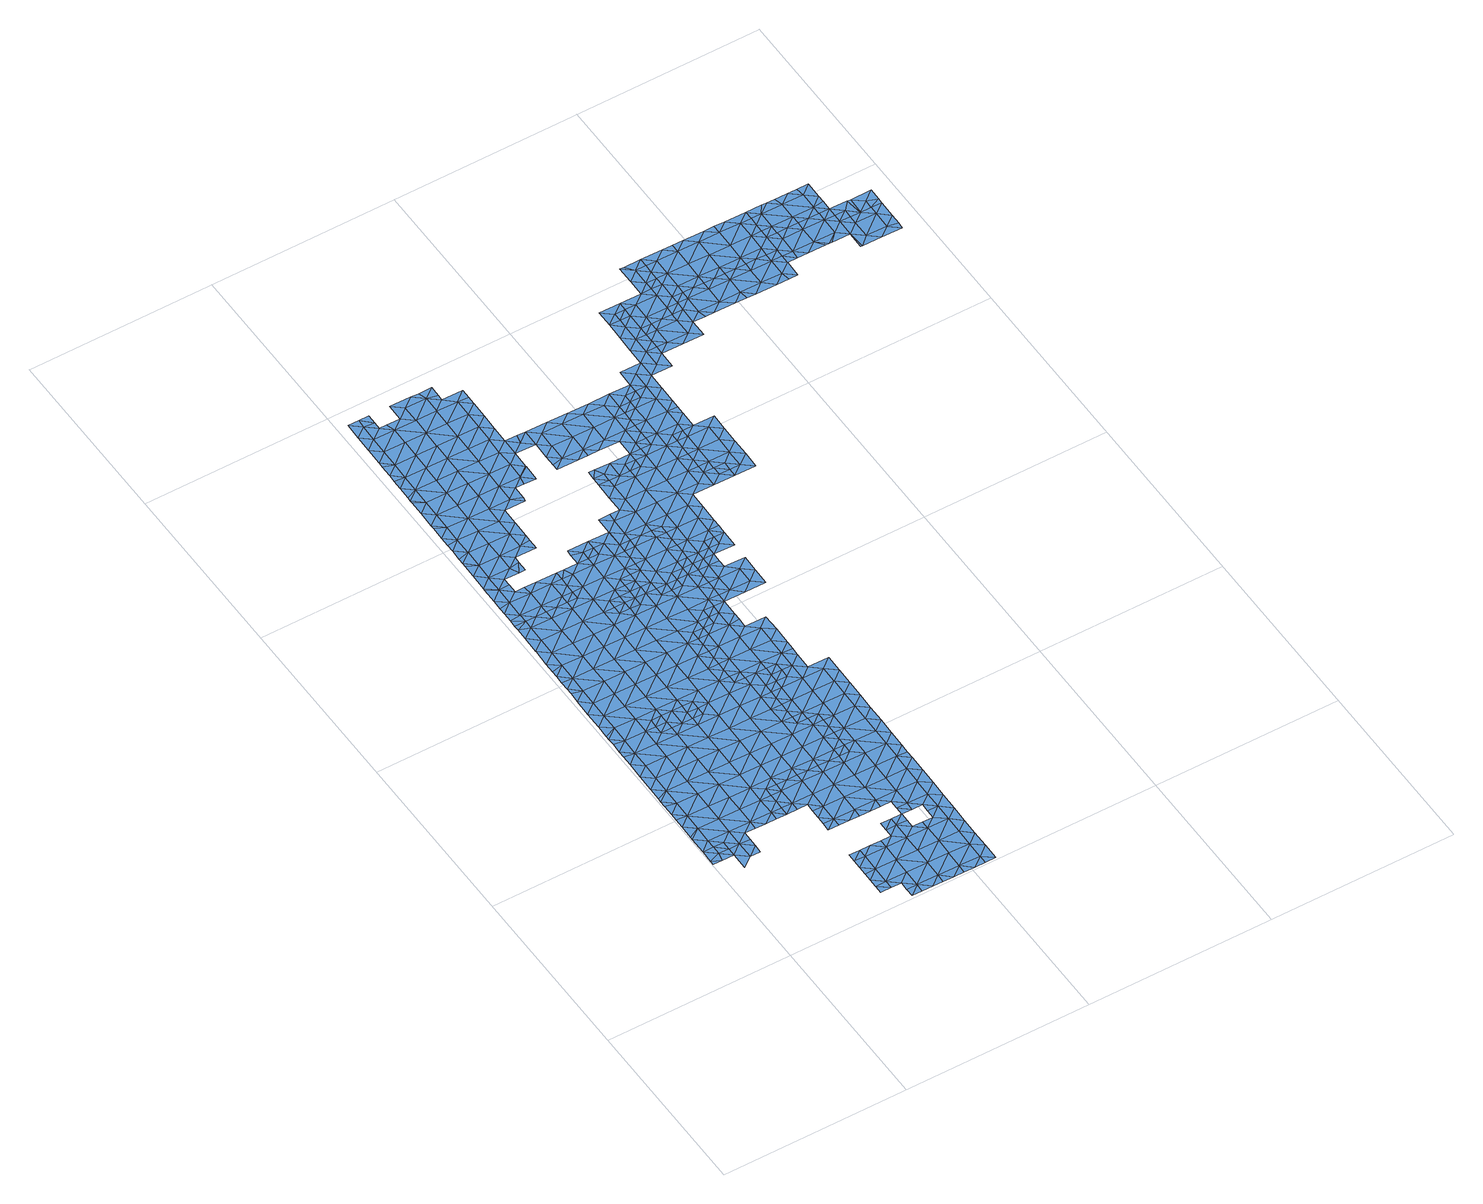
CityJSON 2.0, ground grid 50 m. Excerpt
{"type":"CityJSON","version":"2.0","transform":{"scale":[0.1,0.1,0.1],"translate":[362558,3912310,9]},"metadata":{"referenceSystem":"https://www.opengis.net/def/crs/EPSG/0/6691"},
"CityObjects":{
"waterbody1":{"type":"WaterBody","attributes":{"name":"9","class":"1140","function":"1","WaterBodyRiverFloodingRiskAttribute.description":"5","WaterBodyRiverFloodingRiskAttribute.rankOrg":"2","WaterBodyRiverFloodingRiskAttribute.adminType":"2","WaterBodyRiverFloodingRiskAttribute.scale":"L1"},"geometry":[{"type":"MultiSurface","lod":"1","boundaries":[[[0,1,2]],[[3,2,1]],[[4,3,5]],[[5,3,1]],[[6,4,5]],[[0,7,1]],[[6,8,9]],[[9,8,10]],[[11,12,13]],[[6,5,8]],[[1,14,5]],[[15,16,7]],[[14,1,7]],[[16,11,13]],[[15,11,16]],[[17,10,18]],[[10,8,18]],[[19,17,18]],[[20,8,5]],[[19,21,22]],[[18,21,19]],[[14,20,5]],[[23,16,13]],[[14,7,16]],[[24,23,13]],[[25,22,21]],[[26,27,25]],[[28,29,16]],[[25,21,26]],[[16,23,28]],[[14,16,29]],[[26,30,27]],[[8,20,31]],[[27,30,32]],[[18,8,33]],[[21,18,33]],[[8,31,33]],[[34,26,21]],[[35,36,37]],[[35,32,36]],[[20,14,38]],[[32,30,36]],[[14,29,38]],[[39,21,33]],[[40,38,29]],[[37,41,42]],[[43,30,26]],[[36,41,37]],[[38,44,20]],[[44,45,20]],[[34,21,39]],[[46,42,41]],[[43,36,30]],[[31,20,45]],[[47,48,49]],[[47,46,48]],[[40,50,38]],[[46,41,48]],[[26,34,43]],[[51,52,49]],[[33,31,53]],[[36,54,41]],[[51,49,48]],[[39,33,53]],[[31,45,53]],[[55,34,39]],[[38,56,44]],[[51,57,52]],[[36,43,58]],[[41,59,48]],[[60,52,57]],[[38,50,61]],[[54,36,58]],[[62,39,53]],[[63,61,50]],[[48,59,51]],[[64,65,66]],[[56,38,61]],[[64,60,65]],[[56,67,44]],[[55,39,62]],[[68,58,43]],[[60,57,65]],[[59,41,54]],[[45,67,53]],[[66,69,70]],[[45,44,67]],[[71,57,51]],[[43,34,68]],[[72,54,58]],[[63,73,61]],[[69,66,65]],[[68,34,55]],[[74,70,69]],[[75,71,51]],[[74,76,77]],[[75,51,59]],[[78,72,58]],[[69,76,74]],[[72,79,54]],[[80,81,61]],[[77,76,82]],[[62,53,83]],[[61,73,80]],[[79,84,54]],[[56,61,81]],[[71,85,57]],[[86,55,62]],[[59,54,84]],[[53,67,83]],[[58,68,78]],[[82,87,88]],[[65,57,85]],[[89,90,56]],[[88,87,91]],[[92,86,62]],[[56,81,89]],[[67,56,90]],[[82,76,87]],[[92,62,83]],[[69,65,85]],[[59,93,75]],[[94,72,78]],[[85,95,69]],[[69,96,76]],[[97,91,87]],[[68,55,86]],[[98,91,97]],[[59,84,93]],[[68,99,78]],[[100,101,98]],[[102,93,84]],[[76,96,87]],[[78,103,94]],[[100,98,97]],[[67,90,104]],[[101,105,106]],[[107,92,83]],[[96,69,95]],[[99,68,86]],[[108,75,93]],[[83,67,109]],[[110,97,87]],[[71,75,111]],[[71,112,85]],[[96,113,87]],[[105,101,100]],[[90,114,104]],[[102,115,93]],[[67,104,109]],[[111,112,71]],[[112,95,85]],[[116,86,92]],[[117,78,99]],[[75,108,111]],[[103,78,117]],[[97,110,100]],[[118,105,100]],[[114,119,104]],[[107,83,109]],[[117,120,103]],[[87,113,110]],[[121,93,115]],[[112,122,95]],[[95,123,96]],[[99,86,116]],[[108,93,121]],[[92,107,116]],[[124,117,99]],[[125,104,119]],[[104,126,109]],[[127,100,110]],[[121,128,108]],[[108,129,111]],[[117,130,120]],[[118,100,127]],[[96,131,113]],[[125,126,104]],[[115,132,121]],[[123,95,122]],[[133,99,116]],[[134,112,111]],[[113,135,110]],[[136,118,127]],[[119,137,125]],[[124,99,133]],[[132,138,121]],[[108,128,129]],[[130,117,124]],[[107,109,139]],[[112,134,122]],[[107,140,116]],[[96,123,131]],[[110,141,127]],[[142,136,127]],[[137,143,125]],[[109,126,139]],[[116,140,133]],[[135,141,110]],[[111,129,134]],[[144,138,145]],[[113,131,135]],[[144,130,124]],[[145,130,144]],[[122,146,123]],[[140,107,139]],[[143,147,125]],[[128,121,148]],[[121,138,148]],[[149,124,133]],[[140,150,133]],[[128,151,129]],[[122,134,152]],[[142,127,141]],[[123,153,131]],[[138,144,148]],[[154,139,126]],[[155,147,143]],[[156,144,124]],[[126,125,157]],[[158,134,129]],[[122,152,146]],[[131,153,135]],[[128,148,159]],[[160,142,141]],[[154,140,139]],[[149,133,150]],[[151,128,159]],[[125,147,157]],[[161,148,144]],[[123,146,153]],[[153,162,135]],[[135,163,141]],[[155,164,147]],[[154,126,157]],[[141,165,160]],[[156,161,144]],[[161,159,148]],[[158,129,151]],[[152,134,158]],[[124,149,156]],[[163,165,141]],[[150,140,166]],[[167,157,147]],[[140,154,166]],[[150,168,149]],[[135,162,163]],[[159,169,151]],[[152,158,170]],[[146,152,171]],[[147,164,172]],[[173,169,159]],[[174,154,157]],[[171,152,170]],[[175,150,166]],[[176,158,151]],[[162,153,177]],[[149,178,156]],[[163,179,165]],[[159,161,173]],[[180,161,156]],[[153,146,181]],[[154,182,166]],[[164,183,172]],[[184,179,185]],[[167,147,172]],[[167,174,157]],[[184,165,179]],[[168,150,175]],[[169,176,151]],[[186,187,162]],[[176,170,158]],[[181,146,171]],[[162,177,186]],[[178,180,156]],[[185,188,189]],[[163,162,187]],[[190,175,166]],[[179,188,185]],[[177,153,181]],[[191,192,189]],[[193,190,166]],[[154,174,182]],[[193,166,182]],[[194,195,161]],[[161,195,173]],[[183,196,172]],[[194,161,180]],[[197,171,170]],[[149,168,178]],[[198,167,172]],[[191,189,188]],[[196,183,199]],[[195,200,173]],[[196,198,172]],[[201,177,181]],[[202,203,175]],[[202,175,190]],[[200,204,173]],[[173,204,169]],[[168,175,203]],[[205,182,174]],[[197,170,176]],[[163,187,206]],[[207,181,171]],[[208,180,178]],[[204,209,169]],[[210,201,181]],[[211,212,167]],[[167,212,174]],[[179,163,213]],[[211,167,198]],[[214,215,168]],[[209,216,169]],[[169,216,176]],[[168,203,214]],[[217,207,171]],[[178,168,215]],[[187,218,206]],[[213,163,206]],[[191,188,219]],[[220,205,174]],[[217,171,197]],[[212,221,174]],[[216,222,176]],[[221,220,174]],[[223,197,176]],[[188,179,224]],[[222,223,176]],[[208,178,225]],[[218,226,206]],[[188,224,219]],[[178,215,225]],[[179,213,224]],[[210,181,207]],[[227,213,206]],[[228,227,206]],[[228,206,226]],[[215,229,225]],[[197,230,217]],[[230,197,223]],[[231,219,224]],[[232,210,207]],[[233,210,232]],[[233,234,226]],[[215,235,229]],[[236,225,229]],[[237,230,223]],[[238,224,213]],[[234,233,232]],[[230,239,217]],[[217,240,207]],[[241,213,227]],[[242,231,224]],[[243,232,207]],[[235,244,229]],[[239,240,217]],[[245,236,229]],[[240,243,207]],[[246,234,232]],[[244,235,247]],[[243,248,232]],[[244,245,229]],[[248,246,232]],[[241,227,249]],[[237,250,230]],[[238,213,241]],[[242,224,238]],[[250,251,230]],[[237,252,250]],[[249,253,241]],[[254,255,242]],[[239,230,251]],[[256,243,240]],[[257,238,241]],[[254,242,238]],[[258,257,241]],[[259,240,239]],[[260,255,254]],[[258,241,253]],[[240,261,256]],[[257,262,238]],[[262,263,238]],[[239,251,259]],[[264,260,254]],[[265,259,251]],[[266,261,240]],[[254,238,263]],[[266,240,259]],[[254,263,264]],[[265,267,259]],[[264,263,268]],[[266,269,261]],[[270,268,263]],[[271,270,263]],[[272,261,269]],[[272,273,274]],[[259,267,275]],[[266,259,276]],[[273,272,269]],[[259,275,276]],[[277,278,266]],[[279,268,280]],[[277,266,276]],[[268,270,280]],[[271,281,270]],[[269,266,278]],[[280,282,279]],[[283,273,269]],[[284,283,269]],[[284,269,278]],[[285,270,281]],[[285,286,270]],[[282,280,287]],[[280,270,286]],[[285,281,288]],[[289,290,283]],[[280,286,287]],[[290,289,291]],[[283,292,289]],[[288,293,285]],[[289,294,291]],[[295,294,296]],[[295,291,294]],[[297,287,298]],[[287,286,298]],[[292,299,289]],[[293,300,285]],[[301,302,297]],[[303,286,285]],[[304,296,294]],[[305,296,304]],[[299,292,306]],[[293,305,304]],[[297,298,301]],[[294,289,307]],[[304,300,293]],[[307,289,299]],[[308,298,286]],[[309,302,301]],[[303,285,300]],[[303,308,286]],[[294,310,304]],[[298,311,301]],[[312,309,301]],[[294,307,313]],[[308,311,298]],[[314,313,307]],[[311,312,301]],[[304,315,300]],[[310,294,313]],[[310,315,304]],[[300,316,303]],[[303,316,308]],[[313,314,317]],[[317,318,313]],[[319,310,313]],[[320,312,311]],[[300,315,316]],[[319,313,318]],[[316,321,308]],[[308,322,311]],[[319,323,310]],[[311,324,320]],[[321,322,308]],[[315,310,323]],[[311,322,324]],[[316,315,325]],[[315,323,325]],[[326,327,324]],[[324,322,326]],[[328,327,326]],[[316,325,329]],[[321,316,330]],[[331,328,326]],[[316,329,330]],[[332,326,322]],[[325,333,329]],[[322,321,334]],[[326,335,331]],[[321,330,334]],[[336,330,329]],[[332,322,334]],[[326,332,335]],[[329,333,336]],[[337,338,330]],[[337,330,336]],[[339,336,333]],[[334,330,338]],[[340,332,334]],[[341,335,342]],[[343,340,334]],[[335,332,342]],[[344,341,342]],[[334,338,343]],[[333,345,339]],[[346,336,339]],[[340,347,332]],[[348,344,342]],[[349,344,348]],[[347,350,332]],[[351,349,348]],[[342,332,350]],[[352,346,339]],[[348,353,351]],[[354,355,356]],[[356,351,353]],[[352,339,345]],[[357,346,352]],[[354,356,353]],[[342,358,348]],[[359,358,342]],[[342,350,359]],[[360,354,353]],[[359,350,361]],[[358,362,348]],[[353,348,362]],[[361,363,359]],[[360,353,362]],[[359,364,358]],[[365,366,360]],[[359,363,364]],[[366,365,367]],[[368,362,358]],[[365,360,362]],[[369,358,364]],[[370,371,367]],[[358,369,368]],[[372,365,362]],[[367,365,370]],[[372,362,368]],[[373,370,365]],[[372,373,365]],[[374,371,370]],[[374,370,373]],[[375,374,373]],[[375,376,374]],[[374,376,377]],[[375,373,378]],[[379,380,377]],[[376,379,377]],[[381,375,378]],[[382,383,380]],[[376,375,381]],[[382,380,379]],[[376,384,379]],[[385,376,381]],[[376,385,384]],[[386,383,382]],[[384,387,379]],[[388,382,379]],[[387,388,379]],[[382,389,386]],[[389,382,388]],[[390,391,388]],[[388,391,389]],[[389,392,393]],[[389,391,392]],[[394,393,392]],[[390,395,391]],[[392,396,394]],[[395,397,391]],[[391,398,392]],[[399,397,395]],[[392,398,396]],[[391,397,398]],[[399,400,397]],[[401,396,398]],[[400,402,397]],[[397,402,398]],[[399,403,400]],[[398,404,401]],[[402,404,398]],[[405,406,402]],[[402,406,404]],[[407,404,408]],[[404,406,408]],[[409,407,408]],[[405,410,406]],[[411,412,413]],[[413,409,411]],[[409,408,411]],[[411,414,412]],[[408,406,415]],[[406,410,415]],[[416,411,408]],[[410,417,415]],[[418,416,408]],[[418,408,415]],[[416,414,411]],[[417,419,415]],[[420,418,415]],[[421,415,419]],[[414,416,422]],[[423,421,419]],[[418,424,416]],[[425,422,416]],[[420,415,421]],[[420,424,418]],[[424,425,416]],[[423,426,421]],[[427,420,421]],[[421,426,427]],[[420,428,424]],[[429,427,426]],[[427,428,420]],[[425,424,430]],[[431,430,424]],[[429,432,427]],[[431,424,428]],[[431,433,430]],[[434,428,427]],[[427,432,435]],[[436,431,428]],[[435,432,437]],[[434,427,435]],[[434,436,428]],[[433,431,438]],[[437,439,435]],[[438,431,436]],[[439,440,435]],[[441,442,443]],[[434,435,440]],[[443,444,439]],[[445,436,434]],[[436,446,438]],[[447,445,434]],[[443,442,444]],[[434,440,447]],[[444,448,439]],[[440,439,448]],[[449,446,436]],[[436,445,449]],[[444,442,450]],[[451,440,448]],[[452,444,450]],[[444,453,448]],[[454,451,448]],[[455,452,450]],[[448,453,454]],[[444,452,453]],[[456,454,453]],[[452,455,457]],[[452,458,453]],[[453,459,456]],[[460,458,452]],[[452,457,460]],[[458,459,453]],[[457,461,460]],[[461,462,460]],[[463,459,458]],[[464,462,465]],[[466,458,460]],[[462,466,460]],[[467,462,464]],[[468,463,458]],[[469,468,458]],[[470,467,464]],[[469,458,466]],[[471,466,462]],[[467,471,462]],[[472,466,471]],[[473,471,467]],[[474,467,470]],[[475,472,471]],[[474,473,467]],[[473,475,471]],[[474,470,476]],[[477,475,473]],[[476,478,474]],[[474,479,473]],[[474,478,479]],[[473,480,477]],[[480,473,479]]]}]},
"waterbody2":{"type":"WaterBody","attributes":{"name":"9","class":"1140","function":"1","WaterBodyRiverFloodingRiskAttribute.description":"5","WaterBodyRiverFloodingRiskAttribute.rankOrg":"3","WaterBodyRiverFloodingRiskAttribute.adminType":"2","WaterBodyRiverFloodingRiskAttribute.scale":"L1"},"geometry":[{"type":"MultiSurface","lod":"1","boundaries":[[[15,481,11]],[[7,0,15]],[[0,2,481]],[[482,483,484]],[[483,482,481]],[[11,481,482]],[[0,481,15]],[[483,481,2]]]}]},
"waterbody3":{"type":"WaterBody","attributes":{"name":"9","class":"1140","function":"1","WaterBodyRiverFloodingRiskAttribute.description":"5","WaterBodyRiverFloodingRiskAttribute.rankOrg":"1","WaterBodyRiverFloodingRiskAttribute.adminType":"2","WaterBodyRiverFloodingRiskAttribute.scale":"L1"},"geometry":[{"type":"MultiSurface","lod":"1","boundaries":[[[138,132,485]],[[94,486,72]],[[103,115,486]],[[115,102,486]],[[102,79,486]],[[79,72,486]],[[94,103,486]],[[84,79,102]],[[485,145,138]],[[120,145,485]],[[145,120,130]],[[103,120,485]],[[103,485,115]],[[132,115,485]]]}]},
"waterbody4":{"type":"WaterBody","attributes":{"name":"9","class":"1140","function":"1","WaterBodyRiverFloodingRiskAttribute.description":"5","WaterBodyRiverFloodingRiskAttribute.rankOrg":"1","WaterBodyRiverFloodingRiskAttribute.adminType":"2","WaterBodyRiverFloodingRiskAttribute.scale":"L1"},"geometry":[{"type":"MultiSurface","lod":"1","boundaries":[[[487,488,489]],[[237,223,222]],[[265,251,250]],[[267,265,490]],[[491,492,493]],[[491,493,494]],[[494,495,496]],[[497,498,499]],[[500,496,495]],[[501,497,499]],[[502,503,500]],[[236,245,503]],[[504,505,501]],[[247,235,506]],[[235,214,506]],[[202,190,507]],[[508,190,193]],[[211,509,212]],[[509,510,511]],[[512,509,511]],[[513,199,183]],[[155,514,164]],[[515,513,516]],[[517,518,514]],[[519,517,520]],[[521,522,523]],[[524,522,521]],[[114,90,525]],[[89,525,90]],[[89,81,525]],[[526,527,528]],[[520,73,529]],[[80,73,520]],[[81,80,520]],[[529,519,520]],[[530,527,526]],[[527,530,531]],[[532,531,530]],[[533,534,527]],[[534,535,527]],[[534,536,535]],[[522,524,537]],[[538,539,540]],[[541,542,539]],[[81,520,525]],[[525,520,543]],[[517,543,520]],[[517,514,543]],[[514,143,543]],[[155,143,514]],[[194,544,195]],[[544,502,195]],[[503,502,544]],[[544,225,503]],[[208,225,544]],[[544,180,208]],[[225,236,503]],[[200,195,502]],[[209,204,545]],[[502,545,204]],[[502,495,545]],[[495,502,500]],[[200,502,204]],[[194,180,544]],[[546,542,541]],[[511,547,512]],[[548,505,504]],[[504,549,548]],[[549,506,507]],[[507,190,508]],[[205,220,508]],[[137,119,543]],[[543,143,137]],[[525,543,119]],[[119,114,525]],[[550,220,221]],[[551,552,524]],[[509,553,550]],[[512,553,509]],[[554,511,510]],[[555,554,556]],[[556,516,557]],[[558,559,560]],[[558,561,559]],[[562,563,564]],[[565,566,567]],[[568,566,569]],[[570,569,557]],[[571,572,570]],[[573,574,572]],[[575,576,577]],[[489,578,579]],[[562,580,581]],[[582,583,578]],[[581,584,585]],[[586,587,588]],[[488,589,582]],[[582,489,488]],[[489,582,578]],[[590,591,562]],[[592,487,593]],[[593,487,489]],[[489,579,593]],[[594,587,595]],[[587,586,595]],[[596,597,598]],[[599,600,597]],[[583,601,602]],[[584,603,585]],[[530,526,602]],[[530,600,532]],[[533,527,531]],[[542,546,604]],[[605,604,546]],[[606,604,605]],[[606,605,528]],[[607,606,528]],[[607,528,535]],[[589,594,582]],[[595,582,594]],[[582,595,583]],[[595,601,583]],[[597,600,530]],[[602,597,530]],[[597,602,601]],[[597,601,598]],[[598,601,595]],[[586,598,595]],[[596,608,597]],[[608,599,597]],[[607,535,609]],[[548,521,523]],[[610,524,521]],[[552,537,524]],[[611,537,552]],[[540,612,561]],[[540,561,538]],[[541,539,538]],[[613,546,541]],[[546,603,605]],[[603,528,605]],[[527,535,528]],[[536,609,535]],[[265,250,490]],[[237,222,614]],[[209,545,216]],[[545,495,493]],[[495,494,493]],[[614,252,237]],[[250,252,490]],[[549,521,548]],[[549,610,521]],[[610,549,507]],[[508,610,507]],[[610,551,524]],[[508,551,610]],[[220,551,508]],[[550,551,220]],[[551,550,552]],[[552,550,553]],[[553,611,552]],[[615,611,553]],[[615,553,512]],[[547,615,512]],[[616,547,511]],[[554,616,511]],[[617,616,554]],[[555,617,554]],[[555,618,617]],[[618,555,619]],[[612,559,561]],[[559,612,619]],[[559,619,555]],[[559,555,560]],[[560,555,556]],[[557,560,556]],[[560,557,558]],[[569,558,557]],[[558,569,566]],[[558,566,565]],[[558,565,561]],[[565,538,561]],[[565,620,538]],[[620,541,538]],[[585,603,546]],[[585,546,613]],[[621,585,613]],[[562,581,563]],[[563,581,585]],[[621,563,585]],[[622,613,541]],[[622,541,620]],[[623,620,565]],[[567,623,565]],[[623,567,624]],[[564,624,562]],[[562,624,590]],[[591,580,562]],[[492,267,490]],[[625,591,590]],[[569,576,568]],[[577,576,569]],[[570,577,569]],[[572,577,570]],[[574,577,572]],[[574,575,577]],[[626,579,578]],[[626,578,580]],[[580,578,581]],[[581,578,583]],[[581,583,584]],[[584,583,602]],[[584,602,603]],[[602,526,603]],[[526,528,603]],[[627,628,571]],[[572,571,628]],[[628,629,572]],[[629,630,572]],[[573,572,630]],[[519,627,571]],[[571,517,519]],[[571,518,517]],[[571,570,518]],[[518,570,557]],[[518,557,516]],[[513,518,516]],[[514,518,513]],[[514,513,164]],[[183,164,513]],[[196,199,510]],[[510,199,515]],[[199,513,515]],[[554,510,515]],[[556,554,515]],[[516,556,515]],[[510,198,196]],[[509,198,510]],[[211,198,509]],[[221,212,550]],[[509,550,212]],[[508,182,205]],[[193,182,508]],[[203,202,507]],[[203,507,506]],[[214,203,506]],[[215,214,235]],[[244,247,504]],[[504,247,549]],[[247,506,549]],[[504,245,244]],[[501,245,504]],[[501,503,245]],[[501,500,503]],[[499,500,501]],[[499,496,500]],[[498,496,499]],[[498,631,496]],[[501,632,497]],[[632,501,505]],[[631,494,496]],[[492,490,493]],[[252,493,490]],[[614,493,252]],[[493,614,545]],[[545,614,216]],[[222,216,614]]]}]},
"waterbody5":{"type":"WaterBody","attributes":{"name":"9","class":"1140","function":"1","WaterBodyRiverFloodingRiskAttribute.description":"5","WaterBodyRiverFloodingRiskAttribute.rankOrg":"1","WaterBodyRiverFloodingRiskAttribute.adminType":"2","WaterBodyRiverFloodingRiskAttribute.scale":"L1"},"geometry":[{"type":"MultiSurface","lod":"1","boundaries":[[[187,186,633]],[[218,187,633]],[[233,218,633]],[[226,218,233]],[[233,201,210]],[[201,233,633]],[[186,177,633]],[[177,201,633]]]}]},
"waterbody6":{"type":"WaterBody","attributes":{"name":"9","class":"1140","function":"1","WaterBodyRiverFloodingRiskAttribute.description":"5","WaterBodyRiverFloodingRiskAttribute.rankOrg":"1","WaterBodyRiverFloodingRiskAttribute.adminType":"2","WaterBodyRiverFloodingRiskAttribute.scale":"L1"},"geometry":[{"type":"MultiSurface","lod":"1","boundaries":[[[634,219,635]],[[219,231,635]],[[634,635,636]],[[255,231,242]],[[231,255,635]],[[255,260,635]],[[635,260,636]]]}]},
"waterbody7":{"type":"WaterBody","attributes":{"name":"9","class":"1140","function":"1","WaterBodyRiverFloodingRiskAttribute.description":"5","WaterBodyRiverFloodingRiskAttribute.rankOrg":"1","WaterBodyRiverFloodingRiskAttribute.adminType":"2","WaterBodyRiverFloodingRiskAttribute.scale":"L1"},"geometry":[{"type":"MultiSurface","lod":"1","boundaries":[[[637,638,639]],[[637,640,638]],[[637,296,640]],[[640,641,638]],[[639,638,253]],[[638,641,257]],[[262,257,641]],[[281,641,640]],[[305,293,288]],[[228,226,642]],[[290,273,283]],[[290,291,643]],[[291,295,637]],[[295,296,637]],[[272,274,644]],[[305,288,640]],[[288,281,640]],[[281,271,641]],[[271,262,641]],[[263,262,271]],[[249,227,642]],[[638,257,258]],[[258,253,638]],[[305,640,296]],[[253,249,642]],[[639,253,246]],[[261,272,256]],[[256,644,243]],[[246,253,642]],[[234,246,642]],[[644,274,639]],[[227,228,642]],[[274,643,639]],[[643,637,639]],[[248,243,644]],[[643,291,637]],[[642,226,234]],[[644,246,248]],[[644,639,246]],[[256,272,644]],[[274,273,643]],[[290,643,273]]]}]},
"waterbody8":{"type":"WaterBody","attributes":{"name":"9","class":"1140","function":"1","WaterBodyRiverFloodingRiskAttribute.description":"5","WaterBodyRiverFloodingRiskAttribute.rankOrg":"1","WaterBodyRiverFloodingRiskAttribute.adminType":"2","WaterBodyRiverFloodingRiskAttribute.scale":"L1"},"geometry":[{"type":"MultiSurface","lod":"1","boundaries":[[[645,646,647]],[[648,646,645]],[[649,650,648]],[[650,649,651]],[[652,106,105]],[[652,105,653]],[[654,655,656]],[[657,655,658]],[[659,660,658]],[[328,661,659]],[[660,659,661]],[[660,661,344]],[[349,660,344]],[[351,356,662]],[[663,657,664]],[[665,664,666]],[[356,355,662]],[[667,355,668]],[[367,667,668]],[[354,668,355]],[[669,651,649]],[[649,648,645]],[[647,670,671]],[[672,673,674]],[[675,676,677]],[[672,677,676]],[[677,672,674]],[[670,674,671]],[[674,673,671]],[[678,679,671]],[[680,681,682]],[[683,684,678]],[[685,686,687]],[[688,689,690]],[[688,684,683]],[[688,691,684]],[[691,692,693]],[[694,695,685]],[[693,692,696]],[[697,696,698]],[[695,699,700]],[[701,702,700]],[[682,697,680]],[[703,704,680]],[[705,703,706]],[[707,708,701]],[[709,708,710]],[[711,705,706]],[[712,713,709]],[[366,354,360]],[[354,366,668]],[[366,367,668]],[[667,665,666]],[[667,666,355]],[[355,666,662]],[[662,666,664]],[[662,664,657]],[[658,662,657]],[[662,658,660]],[[662,660,351]],[[349,351,660]],[[341,344,661]],[[335,341,661]],[[331,335,661]],[[328,331,661]],[[714,715,716]],[[716,715,717]],[[718,659,658]],[[655,718,658]],[[718,655,719]],[[719,655,654]],[[720,716,721]],[[722,723,681]],[[724,722,681]],[[725,724,681]],[[681,680,726]],[[704,703,705]],[[726,704,727]],[[654,656,728]],[[720,729,714]],[[715,714,730]],[[731,732,733]],[[732,734,735]],[[736,732,735]],[[737,738,736]],[[739,693,740]],[[739,741,742]],[[736,738,732]],[[732,738,733]],[[738,743,733]],[[744,745,746]],[[740,741,739]],[[717,746,716]],[[747,717,715]],[[692,695,696]],[[720,714,716]],[[726,725,681]],[[726,680,704]],[[681,723,682]],[[695,692,685]],[[685,692,691]],[[105,118,653]],[[748,653,118]],[[748,749,653]],[[184,185,750]],[[160,184,750]],[[165,184,160]],[[750,142,160]],[[136,142,748]],[[749,751,752]],[[751,753,752]],[[754,753,751]],[[755,753,754]],[[755,756,757]],[[758,756,759]],[[750,748,142]],[[749,752,653]],[[653,752,760]],[[760,752,761]],[[761,752,762]],[[760,652,653]],[[763,649,645]],[[645,647,763]],[[647,671,763]],[[671,679,763]],[[735,763,679]],[[735,679,736]],[[679,737,736]],[[679,764,737]],[[684,764,679]],[[684,691,764]],[[764,691,693]],[[678,684,679]],[[764,693,737]],[[739,737,693]],[[742,737,739]],[[742,738,737]],[[738,742,743]],[[743,742,765]],[[765,742,741]],[[765,741,744]],[[741,745,744]],[[740,745,741]],[[740,697,745]],[[740,696,697]],[[740,693,696]],[[745,697,682]],[[746,745,682]],[[723,746,682]],[[717,744,746]],[[747,744,717]],[[748,118,136]],[[685,691,688]],[[685,688,690]],[[685,690,686]],[[753,762,752]],[[766,753,755]],[[710,767,709]],[[712,709,767]],[[757,766,755]],[[767,768,712]],[[757,756,758]],[[769,683,678]],[[671,769,678]],[[673,769,671]],[[712,768,770]],[[705,771,704]],[[704,771,727]],[[656,772,728]],[[772,656,721]],[[656,720,721]],[[656,729,720]],[[656,655,729]],[[657,729,655]],[[773,762,753]],[[773,753,774]],[[774,753,766]],[[775,774,766]],[[687,694,685]],[[776,694,687]],[[777,694,776]],[[695,694,699]],[[777,699,694]],[[700,699,701]],[[735,649,763]],[[707,701,778]],[[699,778,701]],[[708,707,779]],[[708,779,710]],[[767,766,757]],[[767,757,768]],[[768,757,758]],[[770,780,712]],[[713,712,780]],[[713,711,709]],[[706,709,711]],[[709,706,708]],[[708,706,701]],[[701,706,703]],[[701,703,702]],[[702,703,680]],[[702,680,697]],[[698,702,697]],[[702,698,700]],[[700,698,695]],[[696,695,698]],[[729,657,663]],[[714,729,663]],[[663,730,714]],[[663,781,730]],[[664,781,663]],[[665,781,664]],[[731,782,732]],[[782,734,732]],[[669,649,734]],[[735,734,649]],[[672,676,783]],[[784,785,683]],[[785,786,683]],[[689,688,786]],[[683,786,688]],[[748,787,749]],[[750,787,748]],[[750,185,787]],[[185,189,787]],[[189,192,787]],[[787,192,788]],[[751,749,789]],[[789,749,788]],[[787,788,749]],[[769,790,784]],[[778,791,707]],[[792,775,793]],[[792,793,794]],[[795,794,779]],[[796,707,791]],[[797,795,779]],[[794,793,779]],[[793,775,766]],[[769,784,683]],[[791,778,798]],[[798,778,799]],[[778,699,799]],[[799,699,777]],[[796,797,707]],[[707,797,779]],[[710,779,793]],[[710,793,767]],[[767,793,766]],[[769,673,790]],[[790,673,800]],[[800,673,672]],[[783,800,672]]]}]},
"waterbody9":{"type":"WaterBody","attributes":{"name":"9","class":"1140","function":"1","WaterBodyRiverFloodingRiskAttribute.description":"5","WaterBodyRiverFloodingRiskAttribute.rankOrg":"1","WaterBodyRiverFloodingRiskAttribute.adminType":"2","WaterBodyRiverFloodingRiskAttribute.scale":"L1"},"geometry":[{"type":"MultiSurface","lod":"1","boundaries":[[[292,284,801]],[[801,278,802]],[[277,276,802]],[[801,803,804]],[[805,806,803]],[[802,276,807]],[[276,275,807]],[[267,808,807]],[[275,267,807]],[[808,809,810]],[[810,809,811]],[[306,801,804]],[[284,292,283]],[[292,801,306]],[[811,806,805]],[[805,810,811]],[[810,807,808]],[[805,803,802]],[[278,277,802]],[[802,807,805]],[[805,807,810]],[[801,284,278]],[[803,801,802]]]}]},
"waterbody10":{"type":"WaterBody","attributes":{"name":"9","class":"1140","function":"1","WaterBodyRiverFloodingRiskAttribute.description":"5","WaterBodyRiverFloodingRiskAttribute.rankOrg":"1","WaterBodyRiverFloodingRiskAttribute.adminType":"2","WaterBodyRiverFloodingRiskAttribute.scale":"L1"},"geometry":[{"type":"MultiSurface","lod":"1","boundaries":[[[314,299,812]],[[307,299,314]],[[299,306,812]],[[813,317,812]],[[812,306,813]],[[812,317,314]]]}]},
"waterbody11":{"type":"WaterBody","attributes":{"name":"9","class":"1140","function":"1","WaterBodyRiverFloodingRiskAttribute.description":"5","WaterBodyRiverFloodingRiskAttribute.rankOrg":"1","WaterBodyRiverFloodingRiskAttribute.adminType":"2","WaterBodyRiverFloodingRiskAttribute.scale":"L1"},"geometry":[{"type":"MultiSurface","lod":"1","boundaries":[[[814,815,816]],[[816,815,312]],[[309,312,815]],[[309,817,302]],[[320,327,818]],[[320,324,327]],[[320,818,312]],[[816,312,818]],[[309,815,817]],[[327,328,818]],[[328,816,818]],[[817,814,819]],[[817,815,814]]]}]},
"waterbody12":{"type":"WaterBody","attributes":{"name":"9","class":"1140","function":"1","WaterBodyRiverFloodingRiskAttribute.description":"5","WaterBodyRiverFloodingRiskAttribute.rankOrg":"1","WaterBodyRiverFloodingRiskAttribute.adminType":"2","WaterBodyRiverFloodingRiskAttribute.scale":"L1"},"geometry":[{"type":"MultiSurface","lod":"1","boundaries":[[[363,820,821]],[[822,823,824]],[[825,826,824]],[[347,340,820]],[[826,820,340]],[[825,821,826]],[[827,828,825]],[[826,821,820]],[[827,825,824]],[[824,829,357]],[[826,340,343]],[[338,337,829]],[[346,357,829]],[[822,357,352]],[[830,823,822]],[[828,821,825]],[[831,821,828]],[[831,363,821]],[[361,820,363]],[[361,347,820]],[[350,347,361]],[[824,357,822]],[[822,345,830]],[[352,345,822]],[[823,827,824]],[[829,336,346]],[[337,336,829]],[[343,338,826]],[[338,829,826]],[[824,826,829]]]}]},
"waterbody13":{"type":"WaterBody","attributes":{"name":"9","class":"1140","function":"1","WaterBodyRiverFloodingRiskAttribute.description":"5","WaterBodyRiverFloodingRiskAttribute.rankOrg":"1","WaterBodyRiverFloodingRiskAttribute.adminType":"2","WaterBodyRiverFloodingRiskAttribute.scale":"L1"},"geometry":[{"type":"MultiSurface","lod":"1","boundaries":[[[383,386,832]],[[394,833,832]],[[383,832,833]],[[393,394,832]],[[389,393,386]],[[386,393,832]]]}]},
"waterbody14":{"type":"WaterBody","attributes":{"name":"9","class":"1140","function":"1","WaterBodyRiverFloodingRiskAttribute.description":"5","WaterBodyRiverFloodingRiskAttribute.rankOrg":"1","WaterBodyRiverFloodingRiskAttribute.adminType":"2","WaterBodyRiverFloodingRiskAttribute.scale":"L1"},"geometry":[{"type":"MultiSurface","lod":"1","boundaries":[[[834,835,836]],[[396,837,834]],[[396,401,837]],[[837,407,409]],[[835,409,413]],[[835,413,412]],[[401,404,407]],[[838,835,412]],[[409,835,837]],[[401,407,837]],[[836,835,838]],[[834,837,835]]]}]},
"waterbody15":{"type":"WaterBody","attributes":{"name":"9","class":"1140","function":"1","WaterBodyRiverFloodingRiskAttribute.description":"5","WaterBodyRiverFloodingRiskAttribute.rankOrg":"1","WaterBodyRiverFloodingRiskAttribute.adminType":"2","WaterBodyRiverFloodingRiskAttribute.scale":"L1"},"geometry":[{"type":"MultiSurface","lod":"1","boundaries":[[[839,840,841]],[[842,843,844]],[[845,381,846]],[[385,381,845]],[[847,842,844]],[[385,845,384]],[[390,387,847]],[[848,849,850]],[[849,848,851]],[[852,849,851]],[[853,849,852]],[[390,388,387]],[[854,441,855]],[[856,854,855]],[[857,856,855]],[[855,850,857]],[[858,857,850]],[[441,443,859]],[[443,439,859]],[[852,851,840]],[[439,437,859]],[[441,859,855]],[[858,850,849]],[[859,850,855]],[[437,432,859]],[[429,426,860]],[[423,848,426]],[[423,419,848]],[[400,403,861]],[[405,400,861]],[[400,405,402]],[[848,419,862]],[[419,417,862]],[[405,861,410]],[[851,848,862]],[[403,841,861]],[[399,844,403]],[[403,844,843]],[[843,841,403]],[[841,843,839]],[[399,395,844]],[[844,395,847]],[[847,395,390]],[[845,847,384]],[[387,384,847]],[[853,858,849]],[[847,845,842]],[[846,842,845]],[[863,842,846]],[[842,863,843]],[[841,840,851]],[[851,861,841]],[[862,861,851]],[[861,862,410]],[[417,410,862]],[[429,860,432]],[[432,860,859]],[[859,860,850]],[[860,848,850]],[[860,426,848]]]}]},
"waterbody16":{"type":"WaterBody","attributes":{"name":"9","class":"1140","function":"1","WaterBodyRiverFloodingRiskAttribute.description":"5","WaterBodyRiverFloodingRiskAttribute.rankOrg":"1","WaterBodyRiverFloodingRiskAttribute.adminType":"2","WaterBodyRiverFloodingRiskAttribute.scale":"L1"},"geometry":[{"type":"MultiSurface","lod":"1","boundaries":[[[864,865,866]],[[867,868,865]],[[463,468,868]],[[869,870,867]],[[870,871,872]],[[446,872,871]],[[872,867,870]],[[873,866,865]],[[445,872,449]],[[445,874,872]],[[874,445,447]],[[875,868,468]],[[876,868,875]],[[876,865,868]],[[873,865,876]],[[449,872,446]],[[451,454,874]],[[877,874,454]],[[454,456,877]],[[456,459,877]],[[459,868,877]],[[463,868,459]],[[877,868,867]],[[877,867,872]],[[874,440,451]],[[447,440,874]],[[872,874,877]],[[869,867,864]],[[867,865,864]]]}]},
"waterbody17":{"type":"WaterBody","attributes":{"name":"9","class":"1140","function":"1","WaterBodyRiverFloodingRiskAttribute.description":"5","WaterBodyRiverFloodingRiskAttribute.rankOrg":"1","WaterBodyRiverFloodingRiskAttribute.adminType":"2","WaterBodyRiverFloodingRiskAttribute.scale":"L1"},"geometry":[{"type":"MultiSurface","lod":"1","boundaries":[[[472,878,466]],[[879,475,880]],[[468,878,879]],[[879,878,475]],[[472,475,878]],[[881,477,480]],[[477,881,882]],[[469,878,468]],[[878,469,466]],[[477,882,475]],[[880,475,882]],[[882,881,883]],[[882,883,880]]]}]}
},
"vertices":[
[32,384,1],[32,407,1],[4,384,1],[4,430,1],[4,438,1],[33,453,1],[5,476,1],[60,383,1],[34,499,1],[5,502,1],[6,523,1],[60,337,1],[59,291,1],[88,313,1],[89,406,1],[60,360,1],[88,360,1],[6,552,1],[34,545,1],[6,569,1],[90,452,1],[35,591,1],[7,580,1],[117,336,1],[116,313,1],[7,615,1],[36,638,1],[8,661,1],[117,359,1],[117,382,1],[37,684,1],[91,498,1],[9,707,1],[91,544,1],[93,637,1],[9,735,1],[37,730,1],[9,754,1],[146,405,1],[92,591,1],[146,382,1],[38,776,1],[10,780,1],[93,683,1],[147,451,1],[147,497,1],[10,800,1],[10,811,1],[39,823,1],[11,846,1],[174,381,1],[39,869,1],[11,892,1],[148,544,1],[95,775,1],[150,636,1],[203,450,1],[40,915,1],[94,729,1],[96,822,1],[12,939,1],[203,404,1],[149,590,1],[202,381,1],[13,968,1],[41,961,1],[13,985,1],[204,496,1],[150,682,1],[42,1007,1],[13,1008,1],[97,914,1],[123,752,1],[231,380,1],[14,1031,1],[96,868,1],[42,1054,1],[14,1048,1],[151,728,1],[123,775,1],[231,404,1],[232,427,1],[14,1077,1],[205,543,1],[124,798,1],[98,960,1],[206,635,1],[43,1100,1],[15,1122,2],[232,450,1],[232,473,1],[15,1123,2],[206,589,1],[152,821,1],[151,752,1],[98,1007,1],[99,1053,1],[44,1146,2],[16,1170,2],[207,681,1],[44,1192,2],[16,1202,2],[152,798,1],[180,751,1],[261,496,1],[45,1215,2],[16,1216,2],[262,588,1],[153,867,1],[262,542,1],[100,1145,2],[154,913,1],[154,959,1],[100,1099,1],[261,472,1],[180,797,1],[263,634,1],[208,728,1],[73,1215,2],[289,472,1],[208,751,1],[209,820,1],[155,1006,1],[156,1052,1],[265,727,1],[318,495,1],[318,541,1],[101,1191,2],[210,866,1],[211,912,1],[236,750,1],[157,1098,1],[209,797,1],[264,680,1],[211,959,1],[157,1144,2],[102,1215,2],[317,472,1],[237,796,1],[319,587,1],[320,633,1],[158,1191,2],[130,1214,2],[346,471,1],[265,773,1],[237,773,1],[213,1051,1],[375,494,1],[266,819,1],[321,726,1],[321,680,1],[267,912,1],[212,1005,1],[213,1097,1],[376,586,1],[374,471,1],[322,772,1],[375,540,1],[268,958,1],[267,865,1],[158,1214,2],[323,818,1],[214,1143,2],[215,1190,2],[403,470,1],[187,1213,2],[377,633,1],[432,539,1],[378,725,1],[324,911,1],[269,1004,1],[269,1050,1],[431,493,1],[323,864,1],[433,585,1],[377,679,1],[325,957,1],[242,1120,2],[379,771,1],[215,1236,2],[351,795,1],[270,1096,1],[405,609,1],[431,470,1],[187,1236,2],[187,1259,2],[242,1143,2],[243,1166,2],[216,1282,2],[188,1283,2],[405,655,1],[207,1305,2],[188,1306,2],[405,632,1],[351,818,1],[351,841,1],[460,493,1],[326,1003,1],[460,516,1],[459,469,1],[352,864,1],[271,1120,2],[406,678,1],[406,701,1],[352,887,1],[433,609,1],[272,1189,2],[327,1096,1],[379,794,1],[353,910,1],[299,1119,1],[460,539,1],[461,562,1],[272,1235,2],[407,725,1],[407,748,1],[353,933,1],[326,1049,1],[271,1166,2],[245,1305,2],[462,608,1],[461,585,1],[353,956,1],[354,980,1],[273,1281,2],[408,794,1],[300,1165,2],[300,1211,2],[300,1188,2],[436,770,1],[382,1002,1],[273,1304,2],[328,1142,1],[299,1142,2],[328,1165,1],[435,747,1],[436,793,1],[382,979,1],[330,1280,1],[383,1048,1],[384,1095,1],[329,1234,1],[302,1304,2],[356,1118,1],[464,770,1],[464,793,1],[356,1164,1],[464,747,1],[356,1141,1],[329,1211,1],[411,1002,1],[411,1025,1],[410,979,1],[357,1211,1],[330,1327,1],[302,1327,2],[384,1118,1],[358,1257,1],[357,1234,1],[440,1048,1],[302,1350,2],[413,1117,1],[358,1280,1],[359,1303,1],[358,1349,2],[439,1024,1],[441,1094,1],[468,1024,1],[359,1349,2],[441,1140,1],[387,1326,1],[387,1303,1],[413,1140,1],[442,1163,1],[413,1164,1],[468,1047,1],[469,1070,1],[469,1093,1],[469,1116,1],[360,1395,2],[388,1372,2],[415,1302,1],[390,1395,2],[470,1163,1],[470,1140,1],[444,1325,1],[445,1371,2],[417,1395,2],[444,1302,1],[499,1185,1],[470,1186,1],[471,1209,1],[498,1162,1],[472,1301,1],[499,1232,1],[471,1232,1],[471,1255,1],[417,1441,2],[446,1417,2],[527,1185,1],[501,1324,1],[446,1464,2],[418,1487,2],[502,1370,2],[500,1278,1],[472,1278,1],[527,1162,1],[528,1208,1],[502,1416,2],[447,1487,2],[557,1277,1],[503,1463,2],[475,1486,2],[556,1231,1],[556,1208,1],[558,1323,1],[558,1369,2],[584,1207,1],[585,1232,1],[585,1253,1],[503,1486,2],[559,1416,2],[560,1462,2],[586,1300,1],[532,1485,2],[586,1346,2],[561,1508,2],[532,1508,2],[532,1532,2],[615,1368,2],[616,1415,2],[561,1531,2],[617,1507,2],[643,1345,2],[617,1461,2],[589,1531,2],[644,1391,2],[644,1414,2],[645,1437,2],[672,1368,2],[645,1484,2],[590,1554,2],[618,1553,2],[645,1460,2],[590,1577,2],[700,1344,2],[672,1391,2],[646,1507,2],[619,1600,2],[590,1600,2],[646,1530,2],[591,1623,2],[700,1367,2],[619,1646,2],[620,1669,2],[591,1669,2],[591,1646,2],[701,1390,2],[676,1599,2],[675,1552,2],[648,1668,2],[674,1529,2],[676,1645,2],[703,1529,2],[704,1575,2],[677,1691,2],[649,1692,2],[649,1715,2],[704,1621,2],[704,1598,2],[678,1737,2],[650,1761,2],[705,1668,2],[706,1714,2],[706,1760,2],[734,1736,2],[735,1783,2],[707,1806,2],[762,1713,2],[736,1829,2],[708,1852,2],[763,1759,2],[737,1875,2],[709,1899,2],[764,1805,2],[764,1782,2],[737,1898,2],[764,1828,2],[765,1852,2],[765,1898,2],[793,1851,2],[793,1874,2],[794,1920,2],[766,1921,2],[766,1944,2],[821,1851,2],[823,1943,2],[850,1873,2],[851,1920,2],[850,1850,2],[879,1873,2],[851,1943,2],[879,1896,2],[878,1850,2],[880,1942,2],[907,1896,2],[908,1919,2],[880,1965,2],[908,1965,2],[880,1988,2],[936,1895,2],[909,2011,2],[881,2035,2],[881,2012,2],[938,2034,2],[964,1918,2],[966,2010,2],[964,1895,2],[965,1964,2],[992,1894,2],[1022,1963,2],[1021,1917,2],[966,2033,2],[1021,1894,2],[1023,2009,2],[995,2033,2],[1049,1893,2],[1078,1916,2],[1079,1962,2],[1078,1893,2],[1051,2032,2],[1079,2009,2],[1106,1893,2],[1078,2032,2],[1136,1961,2],[1135,1915,2],[1136,2008,2],[1134,1892,2],[1108,2031,2],[1163,1892,2],[1164,1938,2],[1162,1845,2],[1189,1845,2],[1163,1869,2],[1191,1868,2],[1164,1984,2],[1165,2030,2],[1164,1961,2],[1192,1914,2],[1165,2007,2],[1219,1845,2],[1192,1937,2],[1248,1867,2],[1248,1914,2],[1220,1937,2],[1266,1844,2],[1249,1937,2],[1276,1844,2],[1305,1913,2],[1277,1936,2],[1305,1866,2],[1283,1844,2],[1333,1843,2],[1306,1936,2],[1336,1797,2],[1332,1797,2],[1333,1889,2],[1361,1819,2],[1334,1935,2],[1334,1912,2],[1389,1796,2],[1361,1866,2],[1362,1889,2],[1418,1865,2],[1417,1818,2],[1390,1888,2],[1445,1795,2],[1418,1888,2],[1446,1813,2],[1446,1841,2],[1447,1887,2],
[32,360,1],[27,337,1],[3,349,1],[3,338,1],
[208,774,1],[152,775,1],
[284,172,1],[284,149,1],[313,171,1],[439,1001,1],[467,958,1],[467,978,1],[438,955,1],[466,932,1],[438,909,1],[495,908,1],[522,838,1],[523,885,1],[494,862,1],[437,863,1],[493,816,1],[380,864,1],[436,817,1],[492,769,1],[521,792,1],[435,724,1],[434,678,1],[433,632,1],[489,538,1],[488,492,1],[545,491,1],[546,537,1],[431,447,1],[374,448,1],[487,446,1],[430,401,1],[316,402,1],[373,401,1],[288,380,1],[260,403,1],[549,722,1],[577,699,1],[577,745,1],[548,676,1],[260,449,1],[482,76,1],[481,30,1],[539,75,1],[259,380,1],[424,31,1],[452,7,1],[424,8,1],[481,7,1],[509,6,1],[538,29,1],[538,6,1],[576,653,1],[541,260,1],[569,237,1],[570,283,1],[541,214,1],[569,190,1],[317,449,1],[380,817,1],[381,910,1],[540,168,1],[574,514,1],[520,746,1],[492,723,1],[490,585,1],[490,631,1],[547,630,1],[546,584,1],[544,445,1],[544,399,1],[487,400,1],[429,354,1],[485,307,1],[543,353,1],[486,353,1],[542,306,1],[427,216,1],[455,192,1],[456,215,1],[485,261,1],[457,285,1],[456,261,1],[428,285,1],[429,308,1],[372,355,1],[316,356,1],[315,310,1],[315,287,1],[343,286,1],[371,286,1],[400,285,1],[372,309,1],[370,170,1],[342,194,1],[398,193,1],[426,170,1],[312,125,1],[369,124,1],[426,123,1],[483,169,1],[311,56,1],[283,79,1],[283,56,1],[284,125,1],[427,239,1],[399,216,1],[285,195,1],[313,194,1],[283,102,1],[311,79,1],[339,32,1],[368,32,1],[339,55,1],[367,9,1],[396,8,1],[368,78,1],[425,77,1],[483,122,1],[568,144,1],[539,122,1],[567,98,1],[567,52,1],[339,9,1],[566,6,1],[491,677,1],[575,606,1],[571,329,1],[512,191,1],[382,956,1],[574,560,1],[573,468,1],[572,422,1],[572,397,1],[572,375,1],[513,238,1],[484,192,1],[512,214,1],[484,238,1],[456,238,1],[399,239,1],[370,193,1],[287,357,1],[287,333,1],[287,310,1],[286,287,1],[523,931,1],[522,814,1],
[271,1143,2],
[245,1335,2],[274,1327,2],[246,1351,2],
[443,1232,1],[386,1233,1],[385,1187,1],[443,1279,1],[387,1280,1],[328,1188,1],[442,1186,1],[384,1141,1],
[169,1930,4],[141,1954,4],[141,1907,4],[198,1953,4],[226,1929,4],[219,1952,4],[255,1952,4],[17,1236,2],[45,1239,2],[420,1579,2],[448,1602,2],[392,1603,2],[506,1647,2],[505,1601,2],[533,1578,2],[562,1600,2],[561,1554,2],[563,1647,2],[450,1695,2],[507,1694,2],[535,1716,2],[563,1693,2],[592,1716,2],[620,1692,2],[254,1923,4],[104,1908,4],[112,1885,4],[56,1932,4],[55,1886,4],[84,1908,4],[84,1954,4],[58,1955,4],[84,1929,4],[111,1838,4],[168,1838,4],[221,1606,3],[278,1605,3],[279,1651,3],[54,1793,3],[110,1792,3],[52,1701,3],[24,1689,3],[23,1678,3],[53,1747,3],[24,1749,4],[24,1724,3],[110,1746,3],[109,1700,3],[166,1745,3],[51,1654,3],[108,1654,3],[166,1699,3],[222,1652,3],[165,1653,3],[51,1608,3],[108,1607,3],[107,1561,2],[164,1606,3],[164,1560,2],[220,1559,2],[192,1537,2],[163,1514,2],[49,1516,2],[106,1515,2],[162,1468,2],[105,1469,2],[191,1491,2],[162,1422,2],[190,1444,2],[393,1695,2],[365,1719,2],[364,1673,2],[336,1696,2],[476,1579,2],[447,1579,2],[392,1649,2],[363,1627,2],[307,1626,3],[307,1627,3],[306,1581,3],[274,1582,3],[249,1582,3],[249,1548,2],[363,1580,2],[449,1648,2],[422,1718,2],[311,1880,4],[282,1882,4],[310,1858,4],[254,1906,4],[225,1883,4],[225,1837,4],[224,1790,3],[281,1836,4],[223,1744,3],[223,1698,3],[280,1743,3],[281,1790,3],[310,1812,3],[308,1720,3],[279,1697,3],[307,1674,3],[342,1719,3],[102,1238,2],[103,1284,2],[159,1237,2],[75,1307,2],[46,1285,2],[47,1331,2],[75,1333,2],[75,1354,2],[115,1353,2],[104,1376,2],[132,1381,2],[132,1353,2],[17,1262,2],[17,1280,2],[18,1308,2],[169,1884,4],[167,1791,3],[309,1766,3],[47,1377,2],[105,1422,2],[133,1399,2],[54,1839,4],[190,1398,2],[248,1536,2],[363,1597,2],[18,1349,2],[18,1354,2],[19,1401,3],[23,1671,3],[23,1632,3],[50,1562,2],[49,1470,2],[190,1425,2],[478,1717,2],[311,1905,4],[28,1955,4],[26,1817,4],[25,1802,4],[25,1770,4],[159,1283,2],[131,1307,2],[100,1307,2],[26,1863,4],[21,1539,3],[20,1436,3],[48,1423,2],[20,1447,3],[20,1462,3],[21,1514,3],[21,1493,3],[22,1576,3],[22,1586,3],[27,1909,4],
[498,1139,1],[497,1093,1],[526,1116,1],[526,1138,1],[554,1092,1],[583,1115,1],[497,1047,1],[525,1023,1],[581,1022,1],[553,1046,1],[582,1069,1],
[556,1184,1],[584,1161,1],
[434,1533,2],[447,1510,2],[476,1532,2],[419,1510,2],[504,1509,2],[419,1533,2],
[674,1506,2],[731,1505,2],[729,1367,2],[758,1389,2],[729,1413,2],[730,1459,2],[673,1460,2],[758,1436,2],[759,1482,2],[673,1414,2],[757,1343,2],[760,1528,2],
[737,1921,2],[709,1945,2],
[824,1989,2],[852,2012,2],[824,2036,2],[852,1966,2],[835,2035,2],
[911,1803,2],[934,1803,2],[906,1826,2],[849,1781,2],[877,1804,2],[849,1827,2],[792,1782,2],[820,1758,2],[793,1828,2],[1021,1871,2],[1020,1825,2],[1077,1824,2],[963,1825,2],[991,1802,2],[1023,1801,2],[1161,1799,2],[1133,1823,2],[1138,1800,2],[1105,1800,2],[1048,1801,2],[1134,1869,2],[1077,1870,2],[907,1873,2],[964,1872,2],[877,1757,2],
[1279,2029,2],[1307,2005,2],[1303,2028,2],[1250,2006,2],[1306,1959,2],[1244,2029,2],[1222,2029,2],[1208,2030,2],[1193,2007,2],[1335,2028,2],[1192,1961,2],[1334,1963,2],[1335,1982,2],[1249,1960,2],
[1362,1912,2],[1383,1935,2],[1391,1934,2],[1447,1901,2],[1419,1911,2],[1448,1934,2]
]}
